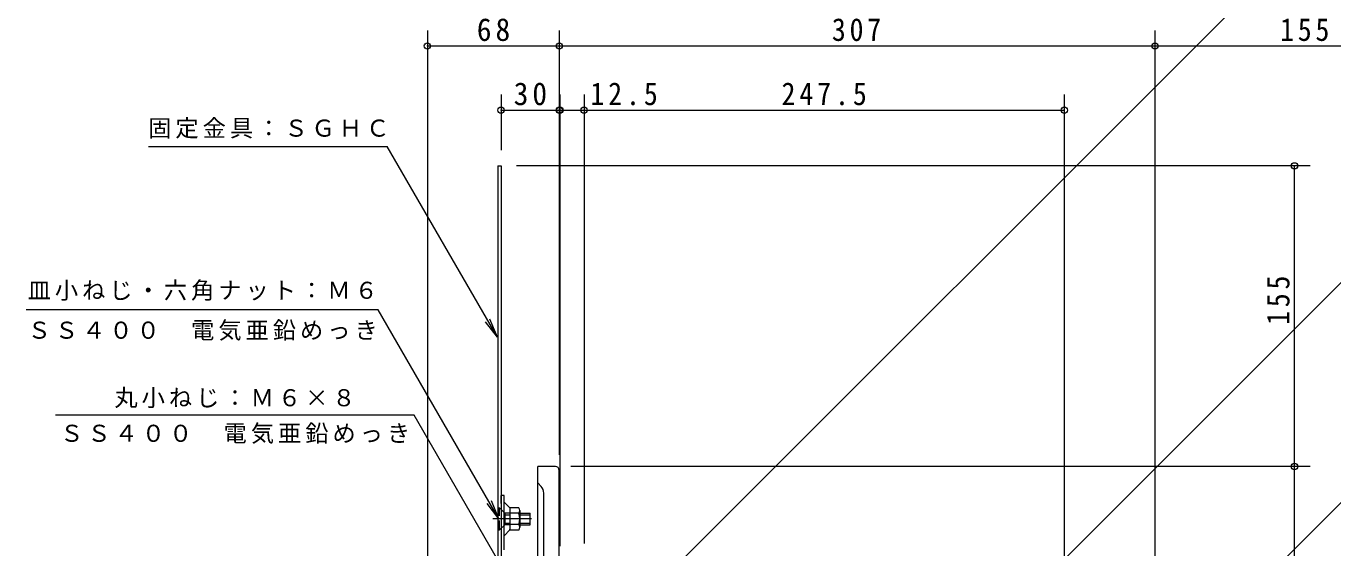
# Model space of a CAD drawing. Units: millimetres at full size, sheet at 1:4. Extents: x -472 to 542, y -549 to 538.
# Drawn here: x -472 to 201, y -96 to 173 of the extents above; entities that cross this region are included whole.
import ezdxf

# ---------------------------------------------------------------- set-up
doc = ezdxf.new("R2010")
doc.units = ezdxf.units.MM
doc.header["$LTSCALE"] = 4
doc.header["$PDMODE"] = 32
doc.header["$PDSIZE"] = 3.2
doc.linetypes.add('CHAIN1', pattern=[8, 5, -1, 1, -1])
doc.linetypes.add('DASHED1', pattern=[1.8, 1.2, -0.6])
for name, color, linetype, lineweight in [('0-0_通り芯', 4, 'Continuous', 9), ('0-4_その他', 7, 'Continuous', 9), ('0-5_寸法', 7, 'Continuous', 9), ('0-8', 2, 'Continuous', 9), ('0-A', 2, 'Continuous', 9)]:
    doc.layers.add(name, color=color, linetype=linetype, lineweight=lineweight)
doc.styles.add('ＭＳ ゴシック', font='')
doc.styles.get('ＭＳ ゴシック').set_extended_font_data('MS Gothic')

msp = doc.modelspace()

# ---------------------------------------------------------------- linework, layer by layer
at = {"layer": '0-0_通り芯'}
for p, q in [((-208.272, -104.148), (-208.272, -53.785)), ((-199.272, -53.785), (-208.272, -53.785)), ((-197.272, -156.89), (-197.272, -55.785)), ((-206.615, -64.061), (-208.272, -62.285)), ((-205.272, -144.44), (-205.272, -67.471))]:
    msp.add_line(p, q, dxfattribs=at)
for centre, radius, end in [((-199.272, -55.785), 2, 90), ((-210.272, -67.471), 5, 42.99947)]:
    msp.add_arc(centre, radius, 0, end, dxfattribs=at)
at = {"layer": '0-4_その他'}
for p, q in [((-265.271, 171.021), (-265.271, -144.209)), ((-197.272, 171.021), (-197.272, -47.785)), ((109.728, 171.021), (109.728, -354.785)), ((-265.271, 163.021), (-197.272, 163.021)), ((-197.272, 163.021), (109.728, 163.021)), ((109.728, 163.021), (264.728, 163.021)), ((-227.271, 137.925), (-227.271, 109.215)), ((-196.974, 137.925), (-196.974, -94.771)), ((-184.474, 137.925), (-184.474, -93.487)), ((63.026, 137.925), (63.026, -340.987)), ((-227.271, 129.925), (-197.272, 129.925)), ((-196.974, 129.925), (-184.474, 129.925)), ((-184.474, 129.925), (63.026, 129.925)), ((189.671, 101.215), (-219.271, 101.215)), ((181.671, -53.785), (181.671, 101.215)), ((189.671, -53.785), (-191.272, -53.785)), ((181.671, -360.785), (181.671, -53.785))]:
    msp.add_line(p, q, dxfattribs=at)
for p in [(-265.271, 163.021), (-197.272, 163.021), (109.728, 163.021), (-227.271, 129.925), (-197.272, 129.925), (-196.974, 129.925), (-184.474, 129.925), (63.026, 129.925), (181.671, 101.215), (181.671, -53.785)]:
    msp.add_point(p, dxfattribs=at)
at = {"layer": '0-5_寸法'}
for p, q in [((-177.067, -144.987), (177.72, 209.799)), ((-409.053, 111.243), (-285.984, 111.243)), ((-229.187, 12.867), (-285.984, 111.243)), ((-151.14, -315.762), (274.672, 110.05)), ((-290.547, 26.939), (-472.061, 26.939)), ((-228.353, -80.785), (-290.547, 26.939)), ((-229.187, 12.867), (-235.275, 20.801)), ((-229.187, 12.867), (-233.014, 22.106)), ((-14.565, -292.515), (274.672, -3.278)), ((-272.142, -27.254), (-457.003, -27.254)), ((-222.46, -113.306), (-272.142, -27.254)), ((-228.353, -80.785), (-234.44, -72.851)), ((-228.353, -80.785), (-232.179, -71.546))]:
    msp.add_line(p, q, dxfattribs=at)
at = {"layer": '0-8'}
for p, q in [((-228.872, 101.215), (-227.271, 101.215)), ((-228.872, 101.215), (-228.872, -149.765)), ((-227.271, 101.215), (-227.271, -149.658)), ((-227.271, -72.785), (-227.271, -68.785)), ((-225.671, -68.785), (-227.271, -68.785)), ((-225.671, -96.685), (-225.671, -68.785)), ((-222.671, -75.122), (-225.671, -72.122)), ((-222.671, -75.472), (-222.671, -86.097)), ((-222.671, -86.448), (-225.671, -89.448))]:
    msp.add_line(p, q, dxfattribs=at)
at = {"layer": '0-8', "linetype": 'CHAIN1'}
msp.add_line((-211.543, -80.785), (-231.671, -80.785), dxfattribs=at)
at = {"layer": '0-A', "linetype": 'DASHED1'}
for p, q in [((-228.353, -75.135), (-228.053, -75.135)), ((-228.353, -86.435), (-228.353, -75.135)), ((-225.403, -77.785), (-228.053, -75.135)), ((-225.403, -77.785), (-225.403, -83.785)), ((-222.671, -77.785), (-225.403, -77.785)), ((-225.403, -78.655), (-222.671, -78.655)), ((-225.403, -83.785), (-228.053, -86.435)), ((-225.403, -82.915), (-222.671, -82.915)), ((-222.671, -83.785), (-225.403, -83.785))]:
    msp.add_line(p, q, dxfattribs=at)
at = {"layer": '0-A'}
for p, q in [((-218.162, -75.035), (-222.671, -75.035)), ((-222.671, -75.035), (-222.671, -75.472)), ((-218.162, -77.921), (-222.671, -77.921)), ((-217.671, -76.478), (-217.671, -85.091)), ((-217.671, -77.785), (-212.352, -77.785)), ((-217.671, -78.655), (-212.352, -78.655)), ((-212.352, -83.785), (-212.352, -77.785)), ((-218.162, -83.648), (-222.671, -83.648)), ((-222.671, -86.535), (-222.671, -86.097)), ((-218.162, -86.535), (-222.671, -86.535)), ((-217.671, -82.915), (-212.352, -82.915)), ((-217.671, -83.785), (-212.352, -83.785))]:
    msp.add_line(p, q, dxfattribs=at)
at = {"layer": '0-A', "linetype": 'DASHED1'}
msp.add_lwpolyline([(-228.353, -86.435), (-228.053, -86.435), (-228.053, -75.135)], dxfattribs=at)
at = {"layer": '0-A'}
for centre, radius, start, end in [((-220.039, -76.478), 2.368, 322.44278, 37.55722), ((-226.269, -80.785), 8.598, 340.548, 19.452), ((-220.039, -85.091), 2.368, 322.44278, 37.55722)]:
    msp.add_arc(centre, radius, start, end, dxfattribs=at)

# ---------------------------------------------------------------- texts
at = {"layer": '0-4_その他', "color": 2, "char_height": 11.73, "attachment_point": 7, "style": 'ＭＳ ゴシック'}
for s, insert in [('\\T1.27;\\W0.95;68', (-239.771, 165.421)), ('\\T1.27;\\W0.9;307', (-56.772, 165.421)), ('\\T1.27;\\W0.9;155', (174.228, 165.421)), ('\\T1.27;\\W0.95;30', (-220.772, 132.325)), ('\\T1.28;\\W0.9;12.5', (-181.252, 132.325)), ('\\T1.28;\\W0.9;247.5', (-82.724, 132.325))]:
    msp.add_mtext(s, dxfattribs=dict(at, insert=insert))
at = {"layer": '0-4_その他', "color": 2, "insert": (179.271, 19.216), "char_height": 11.73, "attachment_point": 7, "rotation": 90, "style": 'ＭＳ ゴシック'}
msp.add_mtext('\\T1.27;\\W0.9;155', dxfattribs=at)
at = {"layer": '0-5_寸法', "char_height": 8.798, "attachment_point": 7, "style": 'ＭＳ ゴシック'}
for s, insert in [('\\T1.17;固定金具：ＳＧＨＣ', (-409.168, 115.238)), ('\\T1.17;皿小ねじ・六角ナット：Ｍ６', (-471.304, 31.644)), ('\\T1.17;ＳＳ４００\u3000電気亜鉛めっき', (-471.304, 11.041)), ('\\T1.17;丸小ねじ：Ｍ６×８', (-426.573, -23.714)), ('\\T1.17;ＳＳ４００\u3000電気亜鉛めっき', (-454.573, -42.112))]:
    msp.add_mtext(s, dxfattribs=dict(at, insert=insert))

doc.saveas('drawing.dxf')
